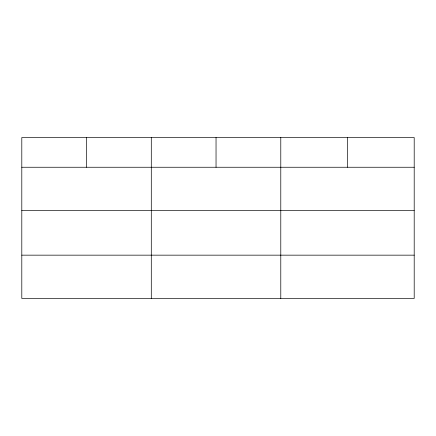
<?xml version="1.0" encoding="UTF-8"?>
<svg xmlns="http://www.w3.org/2000/svg" width="436" height="436" viewBox="0 0 436 436"><rect width="100%" height="100%" fill="white"/><g stroke="black" fill="none" stroke-linecap="round" stroke-linejoin="round"><path stroke-width="0.65" d="M414.2 210.55L414.2 137.542L21.8 137.542L21.8 298.458L414.2 298.458L414.2 210.55L21.8 210.55M21.8 167.25L414.2 167.25M21.8 255.158L414.2 255.158M347.492 137.542L347.492 167.25M280.784 137.542L280.784 298.458M216.038 137.542L216.038 167.25M151.292 137.542L151.292 298.458M86.546 137.542L86.546 167.25"/></g></svg>
